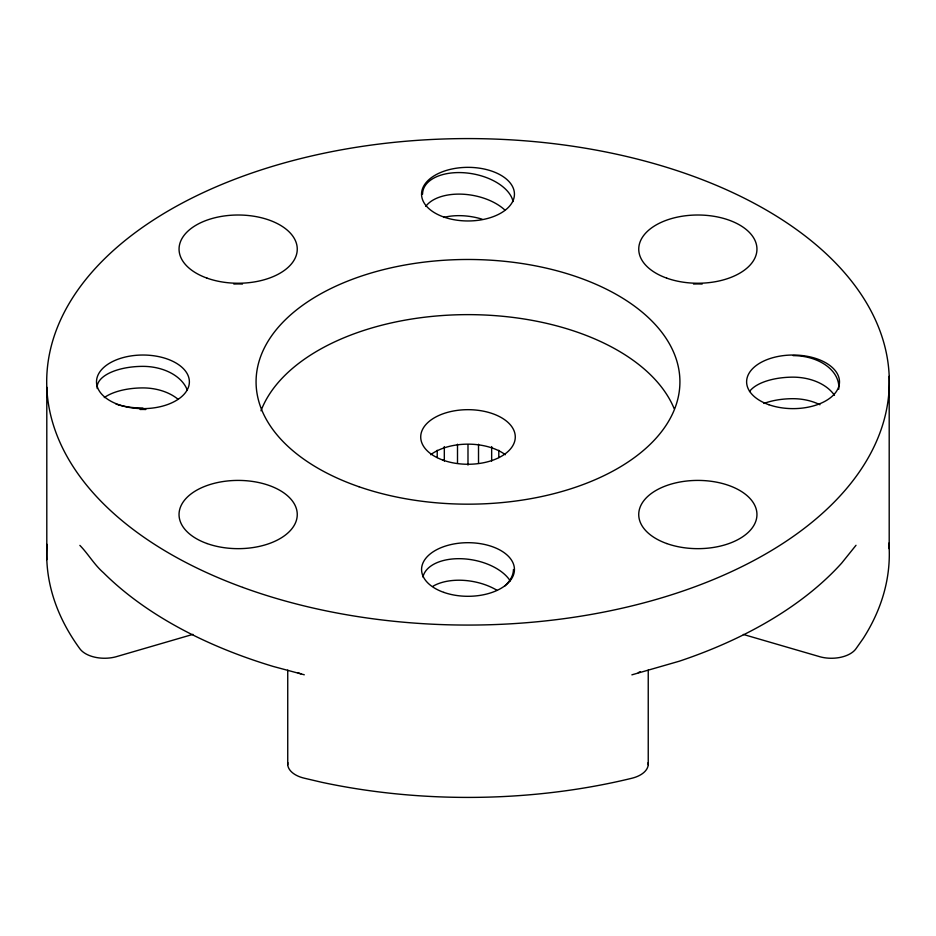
<?xml version="1.0" encoding="UTF-8"?>
<svg xmlns="http://www.w3.org/2000/svg" width="936" height="936" viewBox="0 0 936 936"><rect width="100%" height="100%" fill="white"/><g stroke="black" fill="none" stroke-linecap="round" stroke-linejoin="round"><path stroke-width="1.4" d="M856.007 545.29L841.675 563.109A421.305 243.243 0 0 1 679.243 661.225L631.882 674.844M192.91 634.374L117.585 656.312A26.816 15.479 0 0 1 79.876 648.788A421.305 243.243 0 0 1 47.034 544.378M304.282 674.786L273.406 666.502A421.305 243.243 0 0 1 103.475 572.727C94.255 564.712 88.276 553.983 79.876 545.384M743.336 634.444L818.345 656.288A26.571 15.339 0 0 0 856.007 648.695L863.121 638.598A421.305 243.243 0 0 0 888.872 543.137M889.2 376.342L889.2 548.683M648.238 670.141L648.238 764.806M498.806 450.286L498.806 457.552M491.657 446.566L491.657 461.074M478.518 444.249L478.518 463.109M467.988 444.764L467.988 465.087M457.505 444.237L457.505 463.109M444.319 446.566L444.319 461.074M437.217 450.274L437.217 457.54M287.738 670.117L287.738 764.782M46.8 387.317L46.8 559.658M648.168 762.641A26.816 15.479 0 0 1 631.882 778.249A421.305 243.243 0 0 1 321.773 782.297L304.282 778.19A26.571 15.339 0 0 1 287.808 762.618M300.901 673.826A26.571 15.339 0 0 1 297.8 672.598M640.165 671.674A26.816 15.479 0 0 1 638.305 672.633M233.824 284.029A59.097 34.117 0 0 1 242.482 284.029M693.517 284.029A59.097 34.117 0 0 1 702.175 284.029M260.992 410.787A211.922 122.347 0 0 1 465.999 314.636A211.922 122.347 0 0 1 674.119 408.541M430.642 454.72A47.28 27.296 0 0 1 505.358 454.72M422.557 194.173A45.911 26.231 10.1 0 1 465.157 172.832A45.911 26.231 10.1 0 1 513.068 201.568M425.775 206.365A45.911 26.231 10.1 0 1 462.325 194.185A45.911 26.231 10.1 0 1 504.738 209.91M443.652 217.433A45.911 26.231 10.1 0 1 482.04 219.153M142.939 408.073A45.911 20.861 0 0 1 116.052 404.083M97.25 388.522A45.911 20.861 0 0 1 142.939 366.362A45.911 31.613 0 0 1 187.282 390.125M178.203 399.38A45.911 31.613 0 0 0 142.939 387.913A45.911 20.861 0 0 0 104.305 397.578M140.072 409.488A45.911 20.861 0 0 1 142.939 409.441A45.911 31.613 0 0 1 145.817 409.523M433.005 586.217A45.911 26.231 10.1 0 1 496.957 590.265M422.932 577.009A45.911 26.231 10.1 0 1 462.325 558.757A45.911 26.231 10.1 0 1 510.225 580.928M513.443 569.509A45.911 26.231 -10.1 0 1 504.738 586.065M834.467 395.296A45.911 31.613 0 0 0 793.061 377.149A45.911 20.861 0 0 0 749.514 391.54M819.948 404.738A45.911 31.613 0 0 0 793.061 398.689A45.911 20.861 0 0 0 763.893 403.463M793.061 355.61A45.911 31.613 0 0 1 838.75 389.2M242.822 587.41A421.305 243.243 0 0 0 888.966 391.622A421.305 243.243 0 0 0 272.212 166.444A421.305 243.243 0 0 0 242.822 587.41M666.701 543.535A59.097 34.117 0 0 0 756.92 515.607A59.097 34.117 0 0 0 669.919 484.462A59.097 34.117 0 0 0 666.701 543.535M207.008 543.535A59.097 34.117 0 0 0 297.227 515.607A59.097 34.117 0 0 0 210.226 484.462A59.097 34.117 0 0 0 207.008 543.535M207.008 278.121A59.097 34.117 0 0 0 297.227 250.193A59.097 34.117 0 0 0 210.226 219.059A59.097 34.117 0 0 0 207.008 278.121M666.701 278.121A59.097 34.117 0 0 0 756.92 250.193A59.097 34.117 0 0 0 669.919 219.059A59.097 34.117 0 0 0 666.701 278.121M358.979 486.743A211.922 122.347 0 0 0 679.887 383.877A211.922 122.347 0 0 0 365.134 274.856A211.922 122.347 0 0 0 358.979 486.743M768.877 404.715A46.437 26.805 0 0 0 839.475 382.473A46.437 26.805 0 0 0 770.808 358.301A46.437 26.805 0 0 0 768.877 404.715M443.828 217.047A46.437 26.805 0 0 0 514.426 194.805A46.437 26.805 0 0 0 445.758 170.621A46.437 26.805 0 0 0 443.828 217.047M118.767 404.715A46.437 26.805 0 0 0 189.364 382.473A46.437 26.805 0 0 0 120.697 358.301A46.437 26.805 0 0 0 118.767 404.715M443.828 592.383A46.437 26.805 0 0 0 514.426 570.141A46.437 26.805 0 0 0 445.758 545.969A46.437 26.805 0 0 0 443.828 592.383M443.091 460.173A47.28 27.296 0 0 0 515.256 437.837A47.28 27.296 0 0 0 445.653 412.916A47.28 27.296 0 0 0 443.091 460.173"/></g></svg>
